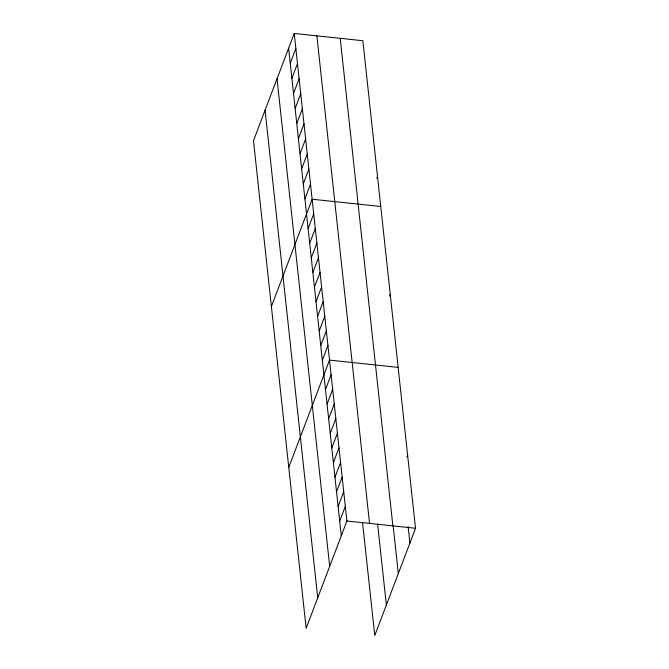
<?xml version="1.0" encoding="UTF-8"?>
<svg xmlns="http://www.w3.org/2000/svg" width="669" height="669" viewBox="0 0 669 669"><rect width="100%" height="100%" fill="white"/><g stroke="black" fill="none" stroke-linecap="round" stroke-linejoin="round"><path stroke-width="1" d="M294.235 33.45L253.484 140.724L306.143 628.275L346.893 521L294.235 33.45L362.857 40.725L415.516 528.276L374.765 635.55L362.548 522.439M290.254 63.287L295.865 48.519M291.885 78.357L297.496 63.588M293.515 93.426L299.118 78.658M295.138 108.495L300.749 93.727M296.768 123.564L302.371 108.796M298.391 138.634L304.002 123.865M300.021 153.703L305.633 138.935M301.652 168.772L307.255 154.004M303.274 183.841L308.886 169.073M304.905 198.91L310.516 184.142M271.388 306.494L312.139 199.22L380.761 206.495M308.108 228.606L313.719 213.846M309.688 243.232L315.3 228.472M311.269 257.858L316.88 243.098M312.849 272.484L318.461 257.724M314.43 287.11L320.041 272.35M316.011 301.736L321.613 286.976M317.591 316.362L323.194 301.602M376.806 178.197L377.508 176.348M319.172 330.996L324.774 316.228M320.744 345.622L326.355 330.854M322.324 360.248L327.935 345.48M288.765 467.38L329.516 360.106L398.139 367.381M325.485 389.5L331.096 374.732M327.066 404.126L332.677 389.358M328.646 418.752L334.257 403.984M330.227 433.378L335.83 418.61M331.807 448.004L337.41 433.236M389.542 296.099L390.236 294.251M333.379 462.63L338.991 447.862M334.96 477.256L340.571 462.488M336.54 491.882L342.152 477.114M338.121 506.508L343.732 491.74M339.701 521.134L345.313 506.366M406.911 456.986L407.613 455.137M346.893 521L415.516 528.276M408.115 526.461L409.905 543.036M393.146 525.784L398.306 573.567M340.212 38.325L392.87 525.867M377.617 524.086L386.356 605.019M316.88 35.85L369.539 523.401M288.632 48.218L341.282 535.76M277.033 78.741L329.683 566.292M265.083 110.201L317.733 597.743"/></g></svg>
